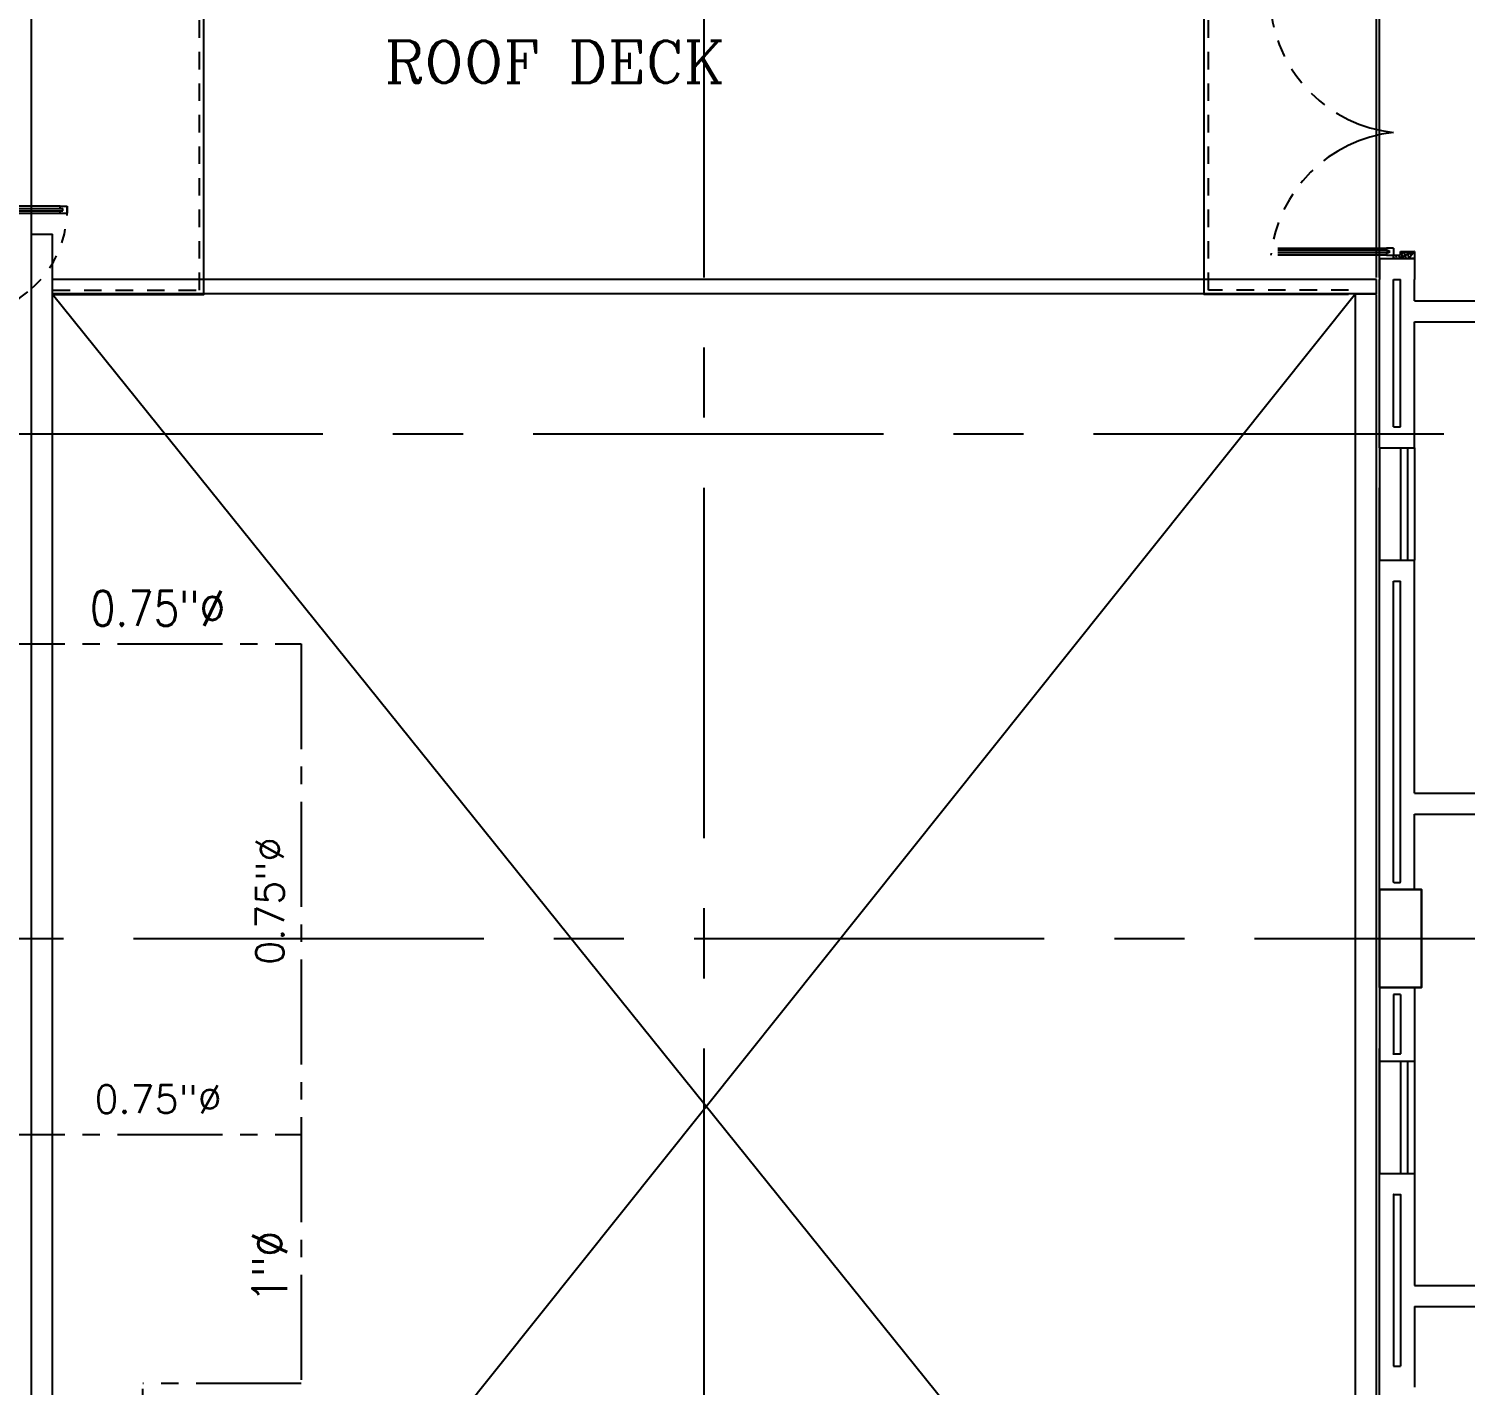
# Model space of a CAD drawing. Extents: x 417866242 to 417866861, y 43498051 to 43498155.
# Drawn here: x 417866821.67 to 417866831.92, y 43498123.65 to 43498133.33 of the extents above; entities that cross this region are included whole.
import ezdxf
from ezdxf.enums import TextEntityAlignment as Align

# ---------------------------------------------------------------- set-up
doc = ezdxf.new("R2010")
doc.units = 0
doc.header["$MEASUREMENT"] = 0
for name, pattern in [('CENTER2', [1.125, 0.75, -0.125, 0.125, -0.125]), ('CENTERX2', [4, 2.5, -0.5, 0.5, -0.5]), ('HIDDEN', [0.375, 0.25, -0.125]), ('HIDDEN2', [0.1875, 0.125, -0.0625])]:
    doc.linetypes.add(name, pattern=pattern)
for name, color, linetype in [('AC-CH', 6, 'CENTER2'), ('AC-CHT', 2, 'CONTINUOUS'), ('AXES', 11, 'CENTERX2'), ('COL', 11, 'CONTINUOUS'), ('DOOR', 11, 'CONTINUOUS'), ('HAT', 11, 'CONTINUOUS'), ('INSUL', 11, 'CONTINUOUS'), ('RM-NAME', 11, 'CONTINUOUS'), ('ROOF', 11, 'CONTINUOUS'), ('SHAFT', 11, 'CONTINUOUS'), ('STR', 11, 'CONTINUOUS'), ('WALL', 11, 'CONTINUOUS'), ('WIN', 11, 'CONTINUOUS')]:
    doc.layers.add(name, color=color, linetype=linetype)
doc.styles.add('KHRS2', font='ROMANS.shx', dxfattribs={"height": 200})
doc.styles.add('ROMANC', font='romanc', dxfattribs={"height": 0.1})

# ---------------------------------------------------------------- blocks, each defined once
blk = doc.blocks.new('A$C1DFA4FE8')
at = {"layer": 'DOOR', "color": 0, "linetype": 'ByBlock'}
for p, q in [((950.4128956971254, 1655.930816745211), (800.4128956971254, 1655.930816745211)), ((800.4128956971254, 1655.930816745211), (800.4128956971254, 1630.930816745211)), ((950.4128956971254, 1605.930816745211), (950.4128956971254, 1655.930816745211)), ((0.4128956971253501, 1630.930816745182), (0.4128956971253501, 1580.930816745182)), ((0.4128956971253501, 1580.930816745182), (0.4128956971253501, 1630.930816745182)), ((50.41289569712535, 1630.930816745182), (0.4128956971253501, 1630.930816745182)), ((50.41289569712535, 1580.930816745182), (0.4128956970962463, 1580.930816745706)), ((30.41289569712535, 1613.930816745182), (30.41289569712535, 1597.930816745182)), ((50.41289569712535, 1613.930816745211), (30.41289569712535, 1613.930816745211)), ((50.41289569712535, 1597.930816745182), (30.41289569712535, 1597.930816745182)), ((50.41289569712535, 1630.930816745182), (50.41289569712535, 1613.930816745211)), ((50.41289569712535, 1597.930816745182), (50.41289569712535, 1580.930816745182)), ((750.4128956971254, 1613.930816745211), (750.4128956971254, 1630.930816745211)), ((750.4128956971254, 1630.930816745211), (800.4128956971254, 1630.930816745211)), ((770.4128956971254, 1613.930816745211), (750.4128956971254, 1613.930816745211)), ((750.4128956971254, 1580.930816745211), (750.4128956971254, 1597.930816745211)), ((750.4128956971254, 1597.930816745211), (770.4128956971254, 1597.930816745211)), ((800.4128956971254, 1580.930816745211), (750.4128956971254, 1580.930816745211)), ((770.4128956971254, 1597.930816745211), (770.4128956971254, 1613.930816745211)), ((800.4128956971254, 1580.930816745211), (800.4128956971254, 1630.930816745211)), ((800.4128956971254, 1630.930816745211), (850.4128956971254, 1630.930816745211)), ((850.4128956971254, 1630.930816745211), (850.4128956971254, 1605.930816745211)), ((850.4128956971254, 1605.930816745211), (950.4128956971254, 1605.930816745211)), ((0.4128956971253501, 80.93081674524001), (0.4128956971253501, 130.93081674524)), ((0.4128956971253501, 130.93081674524), (0.4128956971253501, 80.93081674524001)), ((50.41289569712535, 130.93081674524), (0.4128956970962463, 130.9308167447161)), ((30.41289569712535, 97.93081674524001), (30.41289569712535, 113.93081674524)), ((50.41289569712535, 113.93081674524), (30.41289569712535, 113.93081674524)), ((50.41289569712535, 113.93081674524), (50.41289569712535, 130.93081674524)), ((82.7704384757235, 130.93081674524), (82.7704384757235, 138.1308167452808)), ((172.7704384757235, 138.1308167452808), (82.7704384757235, 138.1308167452808)), ((95.37043847572932, 138.1308167452808), (95.37043847572932, 147.1308167452808)), ((95.37043847572932, 147.1308167452808), (160.1704384757177, 147.1308167452808)), ((95.37043847572932, 138.1308167452808), (160.1704384757177, 138.1308167452808)), ((160.1704384757177, 138.1308167452808), (160.1704384757177, 147.1308167452808)), ((172.7704384757235, 130.93081674524), (172.7704384757235, 138.1308167452808)), ((750.4128956971254, 130.9308167452109), (750.4128956971254, 113.9308167452109)), ((800.4128956971254, 130.9308167452109), (750.4128956971254, 130.9308167452109)), ((750.4128956971254, 113.9308167452109), (770.4128956971254, 113.9308167452109)), ((770.4128956971254, 113.9308167452109), (770.4128956971254, 97.9308167452109)), ((800.4128956971254, 130.9308167452109), (800.4128956971254, 80.9308167452109)), ((850.4128956971254, 105.9308167452109), (950.4128956971254, 105.9308167452109)), ((850.4128956971254, 80.9308167452109), (850.4128956971254, 105.9308167452109)), ((950.4128956971254, 105.9308167452109), (950.4128956971254, 55.9308167452109)), ((50.41289569712535, 80.93081674524001), (0.4128956971253501, 80.93081674524001)), ((50.41289569712535, 97.9308167452109), (30.41289569712535, 97.9308167452109)), ((50.41289569712535, 80.93081674524001), (50.41289569712535, 97.9308167452109)), ((82.7704384757235, 80.93081674524001), (82.7704384757235, 73.73081674517016)), ((172.7704384757235, 73.73081674517016), (82.7704384757235, 73.73081674517016)), ((95.37043847572932, 73.73081674517016), (95.37043847572932, 64.73081674517016)), ((95.37043847572932, 73.73081674517016), (160.1704384757177, 73.73081674517016)), ((95.37043847572932, 64.73081674517016), (160.1704384757177, 64.73081674517016)), ((160.1704384757177, 73.73081674517016), (160.1704384757177, 64.73081674517016)), ((172.7704384757235, 80.93081674524001), (172.7704384757235, 73.73081674517016)), ((750.4128956971254, 97.9308167452109), (750.4128956971254, 80.9308167452109)), ((770.4128956971254, 97.9308167452109), (750.4128956971254, 97.9308167452109)), ((750.4128956971254, 80.9308167452109), (800.4128956971254, 80.9308167452109)), ((800.4128956971254, 55.9308167452109), (800.4128956971254, 80.9308167452109)), ((800.4128956971254, 80.9308167452109), (850.4128956971254, 80.9308167452109)), ((950.4128956971254, 55.9308167452109), (800.4128956971254, 55.9308167452109))]:
    blk.add_line(p, q, dxfattribs=at)
at = {"layer": 'DOOR', "color": 9, "linetype": 'ByBlock'}
for p, q in [((950.4128956971254, 1605.930816745211), (836.7029657046805, 1655.930816745211)), ((950.4128956971254, 1605.930816745211), (910.2671613812709, 1655.930816745211)), ((950.4128956971254, 1605.930816745211), (850.4128956971254, 1619.288102788705)), ((950.4128956971254, 105.9308167452109), (836.7029657046805, 55.9308167452109)), ((950.4128956971254, 105.9308167452109), (850.4128956971254, 92.57353070171666)), ((950.4128956971254, 105.9308167452109), (910.2671613812709, 55.9308167452109))]:
    blk.add_line(p, q, dxfattribs=at)
at = {"layer": 'DOOR', "linetype": 'ByBlock'}
for p, q in [((750.4128956971254, 1630.930816745211), (50.41289569712535, 1630.930816745182)), ((750.4128956971254, 1613.930816745211), (50.41289569712535, 1613.930816745211)), ((750.4128956971254, 1597.930816745211), (50.41289569712535, 1597.930816745182)), ((50.41289569712535, 1580.930816745182), (750.4128956971254, 1580.930816745211)), ((50.41289569712535, 130.93081674524), (750.4128956971254, 130.9308167452109)), ((750.4128956971254, 113.9308167452109), (50.41289569712535, 113.93081674524)), ((750.4128956971254, 97.9308167452109), (50.41289569712535, 97.9308167452109)), ((750.4128956971254, 80.9308167452109), (50.41289569712535, 80.93081674524001))]:
    blk.add_line(p, q, dxfattribs=at)
at = {"layer": 'DOOR', "color": 0, "linetype": 'ByBlock'}
for centre in [(127.7704384757235, 179.4617609601992), (127.7704384757235, 32.39987253022264)]:
    blk.add_circle(centre, 32.39999999998526, dxfattribs=at)
at = {"layer": 'DOOR', "color": 9, "linetype": 'ByBlock'}
for centre, radius, start, end in [((950.4128956971254, 1605.930816745211), 154.4019578127773, 161.1052885492919, 166.2857707775487), ((950.4128956971254, 1605.930816745211), 134.4019578127773, 158.1598493930306, 169.2800236451594), ((950.4128956971254, 1605.930816745211), 114.4019578127773, 154.0838418820621, 167.3774258712913), ((950.4128956971254, 1605.930816745211), 94.40195781277725, 148.0181880330829, 180), ((950.4128956971254, 1605.930816745211), 74.40195781277725, 137.776426416831, 180), ((950.4128956971254, 1605.930816745211), 54.40195781277725, 113.2073828919769, 180), ((950.4128956971254, 1605.930816745211), 34.40195781277725, 90.00000000000001, 180), ((950.4128956971254, 1605.930816745211), 14.40195781277725, 90.00000000000001, 180), ((950.4128956971254, 105.9308167452109), 94.40195781277725, 180, 211.9818119669171), ((950.4128956971254, 105.9308167452109), 74.40195781277725, 180, 222.223573583169), ((950.4128956971254, 105.9308167452109), 54.40195781277725, 180, 246.7926171080232), ((950.4128956971254, 105.9308167452109), 34.40195781277725, 180, 270), ((950.4128956971254, 105.9308167452109), 14.40195781277725, 180, 270), ((950.4128956971254, 105.9308167452109), 154.4019578127773, 193.7142292224513, 198.8947114507081), ((950.4128956971254, 105.9308167452109), 134.4019578127773, 190.7199763548406, 201.8401506069695), ((950.4128956971254, 105.9308167452109), 114.4019578127773, 192.6225741287087, 205.9161581179379)]:
    blk.add_arc(centre, radius, start, end, dxfattribs=at)
at = {"layer": 'DOOR', "linetype": 'HIDDEN', "ltscale": 0.5}
for centre, start, end in [((751.584770697089, 1605.930816745182), 178.0938237649878, 273.7249371334132), ((751.584770697089, 105.93081674524), 86.27506286658672, 181.9061762350122)]:
    blk.add_arc(centre, 751.5877765044983, start, end, dxfattribs=at)
blk = doc.blocks.new('C11')
at = {"layer": 'HAT'}
h = blk.add_hatch(dxfattribs=at)
h.set_pattern_fill('ANSI31', color=256, scale=300, style=0)
h.set_pattern_definition([(45, (-248556.1822811713, -75061.0053373936), (-26.51650429449553, 26.51650429449553), [])])
h.paths.add_polyline_path([(300.0000000000291, 700), (-2.91038304567337e-11, 700), (0, 349.9999999998981), (300.0000000000291, 349.9999999998981)])
h.paths.add_polyline_path([(300, 349.9999999998981), (-2.91038304567337e-11, 349.9999999998981), (-2.91038304567337e-11, 0), (300.0000000000291, 0)])
at = {"layer": 'COL'}
blk.add_lwpolyline([(300.0000000000291, 700), (299.9999999999709, 0), (0, 0), (0, 700)], close=True, dxfattribs=at)

msp = doc.modelspace()

# ---------------------------------------------------------------- linework, layer by layer
at = {"layer": 'AC-CH'}
for p, q in [((417866821.1775094, 43498128.94113681), (417866823.6134721, 43498128.94113681)), ((417866823.6134721, 43498128.94113681), (417866823.6134722, 43498123.66706381)), ((417866821.1775094, 43498125.44113681), (417866823.6134721, 43498125.44113681)), ((417866822.4828278, 43498119.25190073), (417866822.4828277, 43498123.66706381)), ((417866823.6134721, 43498123.66706381), (417866822.4828277, 43498123.66706381))]:
    msp.add_line(p, q, dxfattribs=at)
at = {"layer": 'AXES'}
for p, q in [((417866826.4884786, 43498075.55546302), (417866826.4884786, 43498154.36813814)), ((417866821.6884786, 43498075.55546302), (417866821.6884786, 43498153.69219407)), ((417866831.2884786, 43498075.55546302), (417866831.2884786, 43498153.68293497)), ((417866831.3084787, 43498075.55546302), (417866831.3084787, 43498153.68293497)), ((417866789.2684786, 43498130.43975665), (417866847.5084786, 43498130.43975665)), ((417866778.4170337, 43498126.83975666), (417866847.5084786, 43498126.83975666))]:
    msp.add_line(p, q, dxfattribs=at)
at = {"layer": 'DOOR', "linetype": 'ByBlock'}
for p, q in [((417866830.5834786, 43498131.76475813), (417866831.3584786, 43498131.76475813)), ((417866831.3584786, 43498131.74775814), (417866830.5834786, 43498131.74775814)), ((417866831.3584786, 43498131.73175813), (417866830.5834786, 43498131.73175813)), ((417866831.3584786, 43498131.71475814), (417866830.5834786, 43498131.71475814))]:
    msp.add_line(p, q, dxfattribs=at)
at = {"layer": 'DOOR', "color": 0, "linetype": 'ByBlock'}
for p, q in [((417866831.3584786, 43498131.76475813), (417866831.3584786, 43498131.74775814)), ((417866831.4084786, 43498131.76475813), (417866831.3584786, 43498131.76475813)), ((417866831.3584786, 43498131.74775814), (417866831.3784786, 43498131.74775814)), ((417866831.3584786, 43498131.73175813), (417866831.3584786, 43498131.71475814)), ((417866831.3784786, 43498131.73175813), (417866831.3584786, 43498131.73175813)), ((417866831.3584786, 43498131.71475814), (417866831.4084786, 43498131.71475814)), ((417866831.3784786, 43498131.74775814), (417866831.3784786, 43498131.73175813)), ((417866831.4084786, 43498131.76475813), (417866831.4084786, 43498131.71475814)), ((417866831.4084786, 43498131.68975813), (417866831.4084786, 43498131.71475814)), ((417866831.4084786, 43498131.71475814), (417866831.4584786, 43498131.71475814)), ((417866831.5584786, 43498131.68975813), (417866831.4084786, 43498131.68975813)), ((417866831.4584786, 43498131.73975813), (417866831.5584786, 43498131.73975813)), ((417866831.4584786, 43498131.71475814), (417866831.4584786, 43498131.73975813)), ((417866831.5584786, 43498131.73975813), (417866831.5584786, 43498131.68975813))]:
    msp.add_line(p, q, dxfattribs=at)
at = {"layer": 'DOOR', "color": 9, "linetype": 'ByBlock'}
for q in [(417866831.4447687, 43498131.68975813), (417866831.4584786, 43498131.72640084), (417866831.5183329, 43498131.68975813)]:
    msp.add_line((417866831.5584786, 43498131.73975813), q, dxfattribs=at)
at = {"layer": 'DOOR', "linetype": 'HIDDEN', "ltscale": 0.5}
for centre, radius, start, end in [((417866831.515723, 43498133.57200386), 0.9880815412666035, 186.2309498340957, 263.7689536644637), ((417866831.515723, 43498131.60751536), 0.988081541266495, 96.23104633553632, 173.7690501659043)]:
    msp.add_arc(centre, radius, start, end, dxfattribs=at)
at = {"layer": 'DOOR', "color": 9, "linetype": 'ByBlock'}
for radius, start, end in [(0.1544019578127773, 193.714229295777, 198.8947113991476), (0.1344019578127773, 190.7199765938454, 201.8401517911851), (0.1144019578127773, 192.6225740932602, 205.9161581380947), (0.09440195781277726, 180, 211.9818105371609), (0.07440195781277725, 180, 222.2235733042188), (0.05440195781277726, 180, 246.7926188086046), (0.03440195781277725, 180, 270), (0.01440195781277726, 180, 270)]:
    msp.add_arc((417866831.5584786, 43498131.73975813), radius, start, end, dxfattribs=at)
at = {"layer": 'INSUL'}
for p, q in [((417866831.4084786, 43498130.48975666), (417866831.4084786, 43498131.53975813)), ((417866831.4084786, 43498131.53975813), (417866831.4584786, 43498131.53975813)), ((417866831.4584786, 43498130.48975666), (417866831.4584786, 43498131.53975813)), ((417866831.4084786, 43498130.48975666), (417866831.4584786, 43498130.48975666)), ((417866831.4084786, 43498127.24275666), (417866831.4084786, 43498129.38975666)), ((417866831.4084786, 43498129.38975666), (417866831.4584786, 43498129.38975666)), ((417866831.4584786, 43498127.24275666), (417866831.4584786, 43498129.38975666)), ((417866831.4114786, 43498127.23975666), (417866831.4554786, 43498127.23975666)), ((417866831.4084786, 43498126.43975665), (417866831.4084786, 43498126.01775666)), ((417866831.4584786, 43498126.43975665), (417866831.4084786, 43498126.43975665)), ((417866831.4584786, 43498126.43975665), (417866831.4584786, 43498126.01775666)), ((417866831.4554786, 43498126.01475666), (417866831.4114786, 43498126.01475666)), ((417866831.4114786, 43498125.01475666), (417866831.4554786, 43498125.01475666)), ((417866831.4084786, 43498125.01175666), (417866831.4084786, 43498123.78975666)), ((417866831.4584786, 43498125.01175666), (417866831.4584786, 43498123.78975666)), ((417866831.4084786, 43498123.78975666), (417866831.4584786, 43498123.78975666))]:
    msp.add_line(p, q, dxfattribs=at)
for centre, start, end in [((417866831.4114786, 43498127.24275666), 180, 270), ((417866831.4554786, 43498127.24275666), 270, 0), ((417866831.4114786, 43498126.01775666), 180, 270), ((417866831.4554786, 43498126.01775666), 270, 0), ((417866831.4114786, 43498125.01175666), 90, 180), ((417866831.4554786, 43498125.01175666), 0, 90)]:
    msp.add_arc(centre, 0.003, start, end, dxfattribs=at)
at = {"layer": 'ROOF'}
for p, q in [((417866821.6884786, 43498119.88975666), (417866821.6884786, 43498131.86475666)), ((417866821.6884786, 43498131.86475666), (417866821.8384786, 43498131.86475666)), ((417866821.8384786, 43498119.98975666), (417866821.8384786, 43498131.86475666)), ((417866831.2884786, 43498131.53975666), (417866821.8384786, 43498131.53975666)), ((417866831.2884786, 43498131.43975665), (417866821.8384786, 43498131.43975665)), ((417866831.1384786, 43498119.88975666), (417866831.1384786, 43498131.43975665)), ((417866831.1384786, 43498131.43975665), (417866831.2829238, 43498131.43975665)), ((417866831.2884786, 43498119.88975666), (417866831.2884786, 43498131.43475476))]:
    msp.add_line(p, q, dxfattribs=at)
at = {"layer": 'SHAFT'}
for p, q in [((417866831.1384786, 43498119.8910953), (417866821.8384786, 43498131.43475476)), ((417866831.1384786, 43498131.43975665), (417866821.9884786, 43498119.98975666))]:
    msp.add_line(p, q, dxfattribs=at)
at = {"layer": 'STR'}
msp.add_line((417866831.2884786, 43498131.43975665), (417866831.2884786, 43498131.53975666), dxfattribs=at)
for points in [[(417866821.8384786, 43498131.43475476), (417866822.9184786, 43498131.43475476), (417866822.9184786, 43498134.06975666), (417866821.8384786, 43498134.06975666)], [(417866831.0884786, 43498131.43475476), (417866830.0584786, 43498131.43475476), (417866830.0584786, 43498134.06975666), (417866831.1384786, 43498134.06975666)]]:
    msp.add_lwpolyline(points, dxfattribs=at)
at = {"layer": 'STR', "linetype": 'HIDDEN2'}
for points in [[(417866821.8384786, 43498131.46475476), (417866822.8884786, 43498131.46475476), (417866822.8884786, 43498134.03975666), (417866821.8384786, 43498134.03975666)], [(417866831.0884786, 43498131.46475476), (417866830.0884786, 43498131.46475476), (417866830.0884786, 43498134.03975666), (417866831.1384786, 43498134.03975666)]]:
    msp.add_lwpolyline(points, dxfattribs=at)
at = {"layer": 'WALL', "linetype": 'ByBlock'}
for p, q in [((417866831.3084786, 43498131.68975813), (417866831.5584786, 43498131.68975813)), ((417866831.3084786, 43498131.68975813), (417866831.3084786, 43498131.53975666)), ((417866831.5584786, 43498131.68975813), (417866831.5584786, 43498131.53975666))]:
    msp.add_line(p, q, dxfattribs=at)
at = {"layer": 'WALL'}
for p, q in [((417866831.3084786, 43498130.33975665), (417866831.3084786, 43498131.53975666)), ((417866831.5584786, 43498131.38975666), (417866831.5584786, 43498131.53975666)), ((417866831.5584786, 43498131.38975666), (417866837.3584786, 43498131.38975666)), ((417866831.5584786, 43498131.23975666), (417866837.2084786, 43498131.23975666)), ((417866831.5584786, 43498130.33975665), (417866831.5584786, 43498131.23975666)), ((417866831.3084786, 43498130.33975665), (417866831.5584786, 43498130.33975665)), ((417866831.3084786, 43498127.18975665), (417866831.3084786, 43498129.53975666)), ((417866831.3084786, 43498129.53975666), (417866831.5584786, 43498129.53975666)), ((417866831.5584786, 43498127.87725665), (417866831.5584786, 43498129.53975666)), ((417866831.5584786, 43498127.87725665), (417866836.2584786, 43498127.87725665)), ((417866831.5584786, 43498127.18975665), (417866831.5584786, 43498127.72725666)), ((417866831.5584786, 43498127.72725666), (417866836.2584786, 43498127.72725666)), ((417866831.3084786, 43498126.48975666), (417866831.3084786, 43498125.96475665)), ((417866831.5584786, 43498126.48975666), (417866831.5584786, 43498125.96475665)), ((417866831.3084786, 43498125.96475665), (417866831.5584786, 43498125.96475665)), ((417866831.3084786, 43498125.16475666), (417866831.5584786, 43498125.16475666)), ((417866831.3084786, 43498123.63975666), (417866831.3084786, 43498125.16475666)), ((417866831.5584786, 43498125.16475666), (417866831.5584786, 43498124.36475666)), ((417866831.5584786, 43498124.36475666), (417866837.2084786, 43498124.36475666)), ((417866831.5584786, 43498124.21475665), (417866831.5584786, 43498123.63975666)), ((417866831.5584786, 43498124.21475665), (417866838.6084786, 43498124.21475665))]:
    msp.add_line(p, q, dxfattribs=at)
at = {"layer": 'WALL', "linetype": 'ByBlock', "ltscale": 0.3}
msp.add_lwpolyline([(417866831.3084786, 43498126.48975666), (417866831.6084786, 43498126.48975666), (417866831.6084786, 43498127.18975665), (417866831.3084786, 43498127.18975665)], close=True, dxfattribs=at)
at = {"layer": 'WIN'}
for p, q in [((417866831.3084786, 43498130.33975665), (417866831.3084786, 43498129.53975666)), ((417866831.4584786, 43498130.33975665), (417866831.4584786, 43498129.53975666)), ((417866831.5084786, 43498130.33975665), (417866831.5084786, 43498129.53975666)), ((417866831.5584786, 43498130.33975665), (417866831.5584786, 43498129.53975666)), ((417866831.3084786, 43498125.96475665), (417866831.3084786, 43498125.16475666)), ((417866831.4584786, 43498125.96475665), (417866831.4584786, 43498125.16475666)), ((417866831.5084786, 43498125.96475665), (417866831.5084786, 43498125.16475666)), ((417866831.5584786, 43498125.96475665), (417866831.5584786, 43498125.16475666))]:
    msp.add_line(p, q, dxfattribs=at)

# ---------------------------------------------------------------- block references
at = {"layer": 'COL', "linetype": 'ByBlock', "xscale": 0.0009999871253967285, "yscale": 0.001000002026557922, "zscale": 0.001}
msp.add_blockref('C11', (417866831.3084785, 43498126.48975666), dxfattribs=at)
at = {"layer": 'DOOR', "color": 0, "linetype": 'ByBlock', "xscale": 0.0009999871253967285, "yscale": 0.001000002026557922, "zscale": 0.001, "rotation": 180}
msp.add_blockref('A$C1DFA4FE8', (417866821.9438915, 43498133.64568842), dxfattribs=at)

# ---------------------------------------------------------------- texts
at = {"layer": 'AC-CHT', "style": 'KHRS2', "width": 0.85}
msp.add_text('0.75"%%C ', height=0.25, dxfattribs=at).set_placement((417866822.6610101, 43498129.19462251), align=Align.MIDDLE)
at = {"layer": 'AC-CHT', "style": 'KHRS2'}
msp.add_text('0.75"%%C ', height=0.2, rotation=90, dxfattribs=at).set_placement((417866823.3890169, 43498127.17546264), align=Align.MIDDLE)
msp.add_text('0.75"%%C ', height=0.2, dxfattribs=at).set_placement((417866822.66101, 43498125.69462251), align=Align.MIDDLE)
at = {"layer": 'AC-CHT', "style": 'KHRS2', "width": 0.85}
msp.add_text('1"%%C ', height=0.25, rotation=90, dxfattribs=at).set_placement((417866823.3890169, 43498124.57149032), align=Align.MIDDLE)
at = {"layer": 'RM-NAME', "style": 'ROMANC'}
msp.add_text('ROOF DECK', height=0.3, dxfattribs=at).set_placement((417866825.4173239, 43498133.09422473), align=Align.MIDDLE)

doc.saveas('drawing.dxf')
